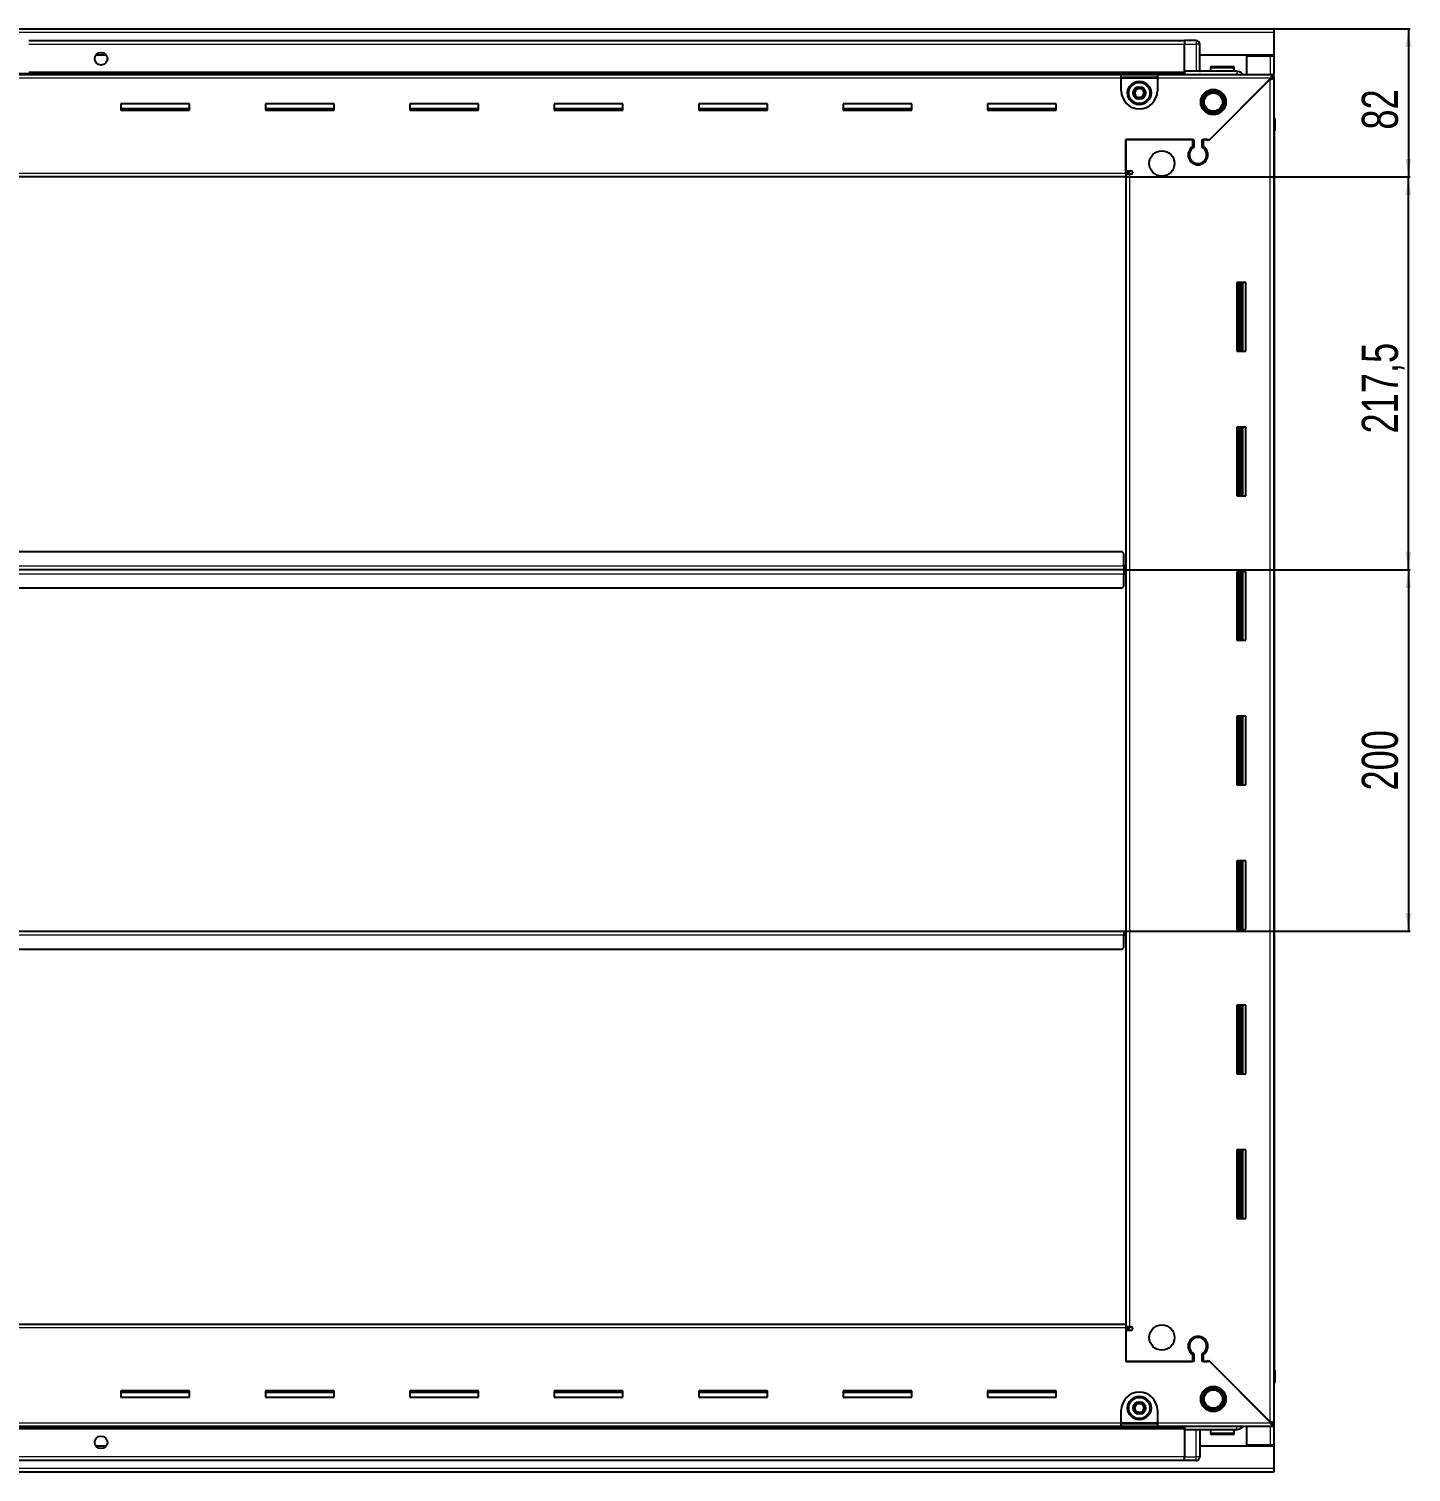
# Model space of a CAD drawing. Header units: millimetres. Extents: x 1256 to 5698, y -166 to 2008.
# Drawn here: x 4933 to 5698, y 1048 to 1847 of the extents above; entities that cross this region are included whole.
import ezdxf

# ---------------------------------------------------------------- set-up
doc = ezdxf.new("R2010")
doc.units = ezdxf.units.MM
doc.layers.add('FORMAT', color=7, linetype='Continuous')
doc.styles.add('SLDTEXTSTYLE0', font='TXT', dxfattribs={"width": 0.75})
doc.dimstyles.new('SLDDIMSTYLE0', dxfattribs={"dimtxt": 20, "dimasz": 10, "dimexe": 0, "dimexo": 0.0625, "dimgap": 5, "dimtad": 2, "dimdec": 1, "dimrnd": 1e-09, "dimzin": 12, "dimdsep": 46, "dimtxsty": 'SLDTEXTSTYLE0', "dimsah": 1, "dimcen": 0.09, "dimadec": 0, "dimazin": 3, "dimtfac": 1, "dimtofl": 0, "dimtmove": 0, "dimatfit": 3, "dimfxl": 0, "dimfrac": 2, "dimtolj": 1, "dimtzin": 12, "dimarcsym": 0})

# ---------------------------------------------------------------- blocks, each defined once
blk = doc.blocks.new('_D_6')
at = {"layer": 'FORMAT'}
for p, q in [((5622.18, 1846.6), (5697.67, 1846.6)), ((5696.67, 1846.6), (5696.67, 1764.6)), ((5540.18, 1764.6), (5697.67, 1764.6))]:
    blk.add_line(p, q, dxfattribs=at)
for points in [[(5696.67, 1846.6), (5695.14, 1836.6), (5698.21, 1836.6)], [(5696.67, 1764.6), (5698.21, 1774.6), (5695.14, 1774.6)]]:
    blk.add_solid(points, dxfattribs=at)
at = {"layer": 'FORMAT', "insert": (5670.89, 1790.83), "char_height": 20, "attachment_point": 1, "rotation": 90, "style": 'SLDTEXTSTYLE0'}
blk.add_mtext('82', dxfattribs=at)
blk = doc.blocks.new('_D_7')
at = {"layer": 'FORMAT'}
for p, q in [((5540.18, 1764.6), (5697.67, 1764.6)), ((5696.67, 1547.1), (5696.67, 1764.6)), ((5539.18, 1547.1), (5697.67, 1547.1))]:
    blk.add_line(p, q, dxfattribs=at)
for points in [[(5696.67, 1764.6), (5695.14, 1754.6), (5698.21, 1754.6)], [(5696.67, 1547.1), (5698.21, 1557.1), (5695.14, 1557.1)]]:
    blk.add_solid(points, dxfattribs=at)
at = {"layer": 'FORMAT', "insert": (5670.89, 1622.6), "char_height": 20, "attachment_point": 1, "rotation": 90, "style": 'SLDTEXTSTYLE0'}
blk.add_mtext('217,5', dxfattribs=at)
blk = doc.blocks.new('_D_8')
at = {"layer": 'FORMAT'}
for p, q in [((5539.18, 1547.1), (5697.67, 1547.1)), ((5696.67, 1547.1), (5696.67, 1347.1)), ((5539.18, 1347.1), (5697.67, 1347.1))]:
    blk.add_line(p, q, dxfattribs=at)
for points in [[(5696.67, 1547.1), (5695.14, 1537.1), (5698.21, 1537.1)], [(5696.67, 1347.1), (5698.21, 1357.1), (5695.14, 1357.1)]]:
    blk.add_solid(points, dxfattribs=at)
at = {"layer": 'FORMAT', "insert": (5670.89, 1424.94), "char_height": 20, "attachment_point": 1, "rotation": 90, "style": 'SLDTEXTSTYLE0'}
blk.add_mtext('200', dxfattribs=at)

msp = doc.modelspace()

# ---------------------------------------------------------------- linework, layer by layer
at = {"color": 7, "linetype": 'Continuous', "lineweight": 25}
for p, q in [((4223.17, 1846.6), (5622.17, 1846.6)), ((5622.17, 1846.6), (5622.17, 1844.5)), ((5572.67, 1839.95), (4932.67, 1839.95)), ((5572.67, 1840.1), (5572.67, 1840.1)), ((5579.17, 1840.1), (5572.67, 1840.1)), ((5579.17, 1840.1), (5572.67, 1840.1)), ((5572.67, 1840.1), (5572.67, 1838.1)), ((5572.67, 1823.1), (5572.67, 1838.1)), ((5581.17, 1838.1), (5581.17, 1838.1)), ((5581.17, 1823.1), (5581.17, 1838.1)), ((5622.17, 1844.5), (5622.17, 1832.1)), ((4975.55, 1832.1), (4969.8, 1832.1)), ((5622.17, 1832.1), (5581.17, 1832.1)), ((5607.17, 1821.35), (5607.17, 1831.6)), ((5607.17, 1831.6), (5620.07, 1831.6)), ((5620.07, 1831.6), (5622.17, 1831.6)), ((5620.67, 1831.6), (5620.67, 1832.1)), ((5622.17, 1831.6), (5622.17, 1832.1)), ((5622.17, 1831.6), (5622.17, 1821.35)), ((4272.67, 1821.95), (5572.67, 1821.95)), ((5572.67, 1823.1), (5572.67, 1822.6)), ((5601.67, 1823.1), (5572.67, 1823.1)), ((5572.67, 1823.07), (5572.75, 1821.35)), ((5587.17, 1825), (5587.17, 1823.1)), ((5587.97, 1825.8), (5599.37, 1825.8)), ((5600.17, 1823.1), (5600.17, 1825)), ((4307.67, 1821.35), (5537.67, 1821.35)), ((5537.67, 1819.25), (5537.67, 1821.35)), ((5537.67, 1821.35), (5557.67, 1821.35)), ((5537.67, 1819.85), (5557.67, 1819.85)), ((5537.67, 1812.35), (5537.67, 1819.25)), ((5557.67, 1821.35), (5557.67, 1819.25)), ((5557.67, 1821.35), (5621.17, 1821.35)), ((5557.67, 1819.25), (5557.67, 1812.35)), ((5620.07, 1818.75), (5585.97, 1784.65)), ((5586.67, 1785.35), (5620.57, 1819.25)), ((5620.67, 1819.35), (5622.17, 1819.35)), ((5621.17, 1819.85), (5621.17, 1821.35)), ((5621.17, 1821.35), (5622.17, 1821.35)), ((5621.17, 1819.85), (5622.17, 1819.85)), ((5622.17, 1819.85), (5622.17, 1821.35)), ((5622.17, 1819.85), (5622.17, 1819.35)), ((5622.17, 1819.35), (5622.17, 1074.85)), ((5021.67, 1805.1), (4983.67, 1805.1)), ((4983.67, 1805.1), (4983.67, 1801.6)), ((5021.67, 1802.35), (4983.67, 1802.35)), ((4983.67, 1801.6), (5021.67, 1801.6)), ((5021.67, 1801.6), (5021.67, 1805.1)), ((5101.67, 1805.1), (5063.67, 1805.1)), ((5063.67, 1805.1), (5063.67, 1801.6)), ((5101.67, 1802.35), (5063.67, 1802.35)), ((5063.67, 1801.6), (5101.67, 1801.6)), ((5101.67, 1801.6), (5101.67, 1805.1)), ((5181.67, 1805.1), (5143.67, 1805.1)), ((5143.67, 1805.1), (5143.67, 1801.6)), ((5181.67, 1802.35), (5143.67, 1802.35)), ((5143.67, 1801.6), (5181.67, 1801.6)), ((5181.67, 1801.6), (5181.67, 1805.1)), ((5261.67, 1805.1), (5223.67, 1805.1)), ((5223.67, 1805.1), (5223.67, 1801.6)), ((5261.67, 1802.35), (5223.67, 1802.35)), ((5223.67, 1801.6), (5261.67, 1801.6)), ((5261.67, 1801.6), (5261.67, 1805.1)), ((5341.67, 1805.1), (5303.67, 1805.1)), ((5303.67, 1805.1), (5303.67, 1801.6)), ((5341.67, 1802.35), (5303.67, 1802.35)), ((5303.67, 1801.6), (5341.67, 1801.6)), ((5341.67, 1801.6), (5341.67, 1805.1)), ((5421.67, 1805.1), (5383.67, 1805.1)), ((5383.67, 1805.1), (5383.67, 1801.6)), ((5421.67, 1802.35), (5383.67, 1802.35)), ((5383.67, 1801.6), (5421.67, 1801.6)), ((5421.67, 1801.6), (5421.67, 1805.1)), ((5501.67, 1805.1), (5463.67, 1805.1)), ((5463.67, 1805.1), (5463.67, 1801.6)), ((5501.67, 1802.35), (5463.67, 1802.35)), ((5463.67, 1801.6), (5501.67, 1801.6)), ((5501.67, 1801.6), (5501.67, 1805.1)), ((5622.17, 1797.93), (5622.17, 1797.93)), ((5622.17, 1790.1), (5622.67, 1790.1)), ((5622.52, 1104.1), (5622.52, 1790.1)), ((5622.67, 1796.6), (5622.67, 1790.1)), ((5622.67, 1790.1), (5622.67, 1796.6)), ((5622.67, 1790.1), (5622.67, 1790.1)), ((5622.67, 1790.1), (5622.67, 1790.1)), ((5540.17, 1785.35), (5577.87, 1785.35)), ((5540.17, 1766.7), (5540.17, 1785.35)), ((5540.17, 1785.35), (5540.17, 1768.1)), ((5577.17, 1785.35), (5540.17, 1785.35)), ((5577.17, 1785.35), (5577.17, 1781.46)), ((5577.87, 1785.35), (5577.87, 1781.07)), ((5582.47, 1785.35), (5586.67, 1785.35)), ((5582.47, 1781.07), (5582.47, 1785.35)), ((5585.27, 1785.35), (5583.17, 1785.35)), ((5583.17, 1781.46), (5583.17, 1785.35)), ((5585.97, 1784.65), (5585.27, 1785.35)), ((5540.17, 1768.1), (5543.02, 1768.1)), ((5542.17, 1767.1), (5540.17, 1767.1)), ((5540.17, 1766.7), (5540.17, 1764.6)), ((5540.17, 1766.1), (5542.27, 1766.1)), ((5542.17, 1766.1), (5542.17, 1767.1)), ((5543.02, 1766.1), (5542.27, 1766.1)), ((5582.17, 1772.49), (5582.17, 1771.73)), ((5540.17, 1764.6), (4305.17, 1764.6)), ((5540.17, 1764.6), (5540.17, 1129.6)), ((5601.67, 1706.1), (5601.67, 1668.1)), ((5606.67, 1706.1), (5601.67, 1706.1)), ((5602.7, 1706.1), (5602.7, 1668.1)), ((5602.73, 1706.1), (5602.73, 1668.1)), ((5604.52, 1706.1), (5604.52, 1668.1)), ((5606.67, 1668.1), (5606.67, 1706.1)), ((5601.67, 1668.1), (5606.67, 1668.1)), ((5601.67, 1626.1), (5601.67, 1588.1)), ((5606.67, 1626.1), (5601.67, 1626.1)), ((5602.7, 1626.1), (5602.7, 1588.1)), ((5602.73, 1626.1), (5602.73, 1588.1)), ((5604.52, 1626.1), (5604.52, 1588.1)), ((5606.67, 1588.1), (5606.67, 1626.1)), ((5601.67, 1588.1), (5606.67, 1588.1)), ((5538.17, 1557.1), (4307.17, 1557.1)), ((5539.17, 1556.1), (5538.17, 1557.1)), ((5539.17, 1549.2), (5539.17, 1556.1)), ((5539.17, 1547.1), (4306.17, 1547.1)), ((5539.42, 1549.95), (5539.17, 1549.95)), ((5539.17, 1549.2), (5539.17, 1547.1)), ((5539.17, 1547.1), (5539.17, 1545)), ((5539.17, 1538.1), (5539.17, 1545)), ((5539.17, 1544.25), (5539.42, 1544.25)), ((5539.42, 1547.1), (5539.42, 1549.95)), ((5539.42, 1544.25), (5539.42, 1547.1)), ((5540.17, 1547.1), (5539.42, 1547.1)), ((5601.67, 1546.1), (5601.67, 1508.1)), ((5606.67, 1546.1), (5601.67, 1546.1)), ((5602.7, 1546.1), (5602.7, 1508.1)), ((5602.73, 1546.1), (5602.73, 1508.1)), ((5604.52, 1546.1), (5604.52, 1508.1)), ((5606.67, 1508.1), (5606.67, 1546.1)), ((4307.17, 1537.1), (5538.17, 1537.1)), ((5538.17, 1537.1), (5539.17, 1538.1)), ((5601.67, 1508.1), (5606.67, 1508.1)), ((5601.67, 1466.1), (5601.67, 1428.1)), ((5606.67, 1466.1), (5601.67, 1466.1)), ((5602.7, 1466.1), (5602.7, 1428.1)), ((5602.73, 1466.1), (5602.73, 1428.1)), ((5604.52, 1466.1), (5604.52, 1428.1)), ((5606.67, 1428.1), (5606.67, 1466.1)), ((5601.67, 1428.1), (5606.67, 1428.1)), ((5601.67, 1386.1), (5601.67, 1348.1)), ((5606.67, 1386.1), (5601.67, 1386.1)), ((5602.7, 1386.1), (5602.7, 1348.1)), ((5602.73, 1386.1), (5602.73, 1348.1)), ((5604.52, 1386.1), (5604.52, 1348.1)), ((5606.67, 1348.1), (5606.67, 1386.1)), ((4306.17, 1347.1), (5539.17, 1347.1)), ((5539.17, 1347.1), (5539.17, 1345)), ((5539.17, 1338.1), (5539.17, 1345)), ((5539.17, 1344.25), (5539.42, 1344.25)), ((5539.42, 1344.25), (5539.42, 1347.1)), ((5539.42, 1347.1), (5540.17, 1347.1)), ((5601.67, 1348.1), (5606.67, 1348.1)), ((4307.17, 1337.1), (5538.17, 1337.1)), ((5538.17, 1337.1), (5539.17, 1338.1)), ((5601.67, 1306.1), (5601.67, 1268.1)), ((5606.67, 1306.1), (5601.67, 1306.1)), ((5602.7, 1306.1), (5602.7, 1268.1)), ((5602.73, 1306.1), (5602.73, 1268.1)), ((5604.52, 1306.1), (5604.52, 1268.1)), ((5606.67, 1268.1), (5606.67, 1306.1)), ((5601.67, 1268.1), (5606.67, 1268.1)), ((5601.67, 1226.1), (5601.67, 1188.1)), ((5606.67, 1226.1), (5601.67, 1226.1)), ((5602.7, 1226.1), (5602.7, 1188.1)), ((5602.73, 1226.1), (5602.73, 1188.1)), ((5604.52, 1226.1), (5604.52, 1188.1)), ((5606.67, 1188.1), (5606.67, 1226.1)), ((5601.67, 1188.1), (5606.67, 1188.1)), ((4305.17, 1129.6), (5540.17, 1129.6)), ((5540.17, 1129.6), (5540.17, 1127.5)), ((5542.27, 1128.1), (5540.17, 1128.1)), ((5540.17, 1127.5), (5540.17, 1108.85)), ((5540.17, 1127.1), (5542.17, 1127.1)), ((5542.17, 1127.1), (5542.17, 1128.1)), ((5542.27, 1128.1), (5543.02, 1128.1)), ((5540.17, 1126.1), (5540.17, 1108.85)), ((5543.02, 1126.1), (5540.17, 1126.1)), ((5582.17, 1122.48), (5582.17, 1121.72)), ((5577.17, 1112.74), (5577.17, 1108.85)), ((5577.87, 1113.14), (5577.87, 1108.85)), ((5582.47, 1108.85), (5582.47, 1113.14)), ((5583.17, 1108.85), (5583.17, 1112.74)), ((5577.87, 1108.85), (5540.17, 1108.85)), ((5540.17, 1108.85), (5577.17, 1108.85)), ((5586.67, 1108.85), (5582.47, 1108.85)), ((5583.17, 1108.85), (5585.27, 1108.85)), ((5585.27, 1108.85), (5585.97, 1109.55)), ((5585.97, 1109.55), (5620.07, 1075.45)), ((5620.57, 1074.95), (5586.67, 1108.85)), ((5622.17, 1104.1), (5622.67, 1104.1)), ((5622.67, 1104.1), (5622.67, 1104.1)), ((5622.67, 1097.6), (5622.67, 1104.1)), ((5622.67, 1104.1), (5622.67, 1097.6)), ((5021.67, 1092.6), (4983.67, 1092.6)), ((4983.67, 1092.6), (4983.67, 1089.1)), ((4983.67, 1091.85), (5021.67, 1091.85)), ((4983.67, 1089.1), (5021.67, 1089.1)), ((5021.67, 1089.1), (5021.67, 1092.6)), ((5101.67, 1092.6), (5063.67, 1092.6)), ((5063.67, 1092.6), (5063.67, 1089.1)), ((5063.67, 1091.85), (5101.67, 1091.85)), ((5063.67, 1089.1), (5101.67, 1089.1)), ((5101.67, 1089.1), (5101.67, 1092.6)), ((5181.67, 1092.6), (5143.67, 1092.6)), ((5143.67, 1092.6), (5143.67, 1089.1)), ((5143.67, 1091.85), (5181.67, 1091.85)), ((5143.67, 1089.1), (5181.67, 1089.1)), ((5181.67, 1089.1), (5181.67, 1092.6)), ((5261.67, 1092.6), (5223.67, 1092.6)), ((5223.67, 1092.6), (5223.67, 1089.1)), ((5223.67, 1091.85), (5261.67, 1091.85)), ((5223.67, 1089.1), (5261.67, 1089.1)), ((5261.67, 1089.1), (5261.67, 1092.6)), ((5341.67, 1092.6), (5303.67, 1092.6)), ((5303.67, 1092.6), (5303.67, 1089.1)), ((5303.67, 1091.85), (5341.67, 1091.85)), ((5303.67, 1089.1), (5341.67, 1089.1)), ((5341.67, 1089.1), (5341.67, 1092.6)), ((5421.67, 1092.6), (5383.67, 1092.6)), ((5383.67, 1092.6), (5383.67, 1089.1)), ((5383.67, 1091.85), (5421.67, 1091.85)), ((5383.67, 1089.1), (5421.67, 1089.1)), ((5421.67, 1089.1), (5421.67, 1092.6)), ((5501.67, 1092.6), (5463.67, 1092.6)), ((5463.67, 1092.6), (5463.67, 1089.1)), ((5463.67, 1091.85), (5501.67, 1091.85)), ((5463.67, 1089.1), (5501.67, 1089.1)), ((5501.67, 1089.1), (5501.67, 1092.6)), ((5537.67, 1074.95), (5537.67, 1081.85)), ((5557.67, 1081.85), (5557.67, 1074.95)), ((5572.67, 1072.25), (4272.67, 1072.25)), ((5537.67, 1072.85), (4307.67, 1072.85)), ((5537.67, 1072.85), (5537.67, 1074.95)), ((5557.67, 1074.35), (5537.67, 1074.35)), ((5557.67, 1072.85), (5537.67, 1072.85)), ((5557.67, 1074.95), (5557.67, 1072.85)), ((5621.17, 1072.85), (5557.67, 1072.85)), ((5572.75, 1072.85), (5572.67, 1071.14)), ((5572.67, 1071.1), (5572.67, 1071.6)), ((5601.67, 1071.1), (5572.67, 1071.1)), ((5572.67, 1071.1), (5572.67, 1056.1)), ((5581.17, 1071.1), (5581.17, 1056.1)), ((5587.17, 1071.1), (5587.17, 1069.2)), ((5600.17, 1069.2), (5600.17, 1071.1)), ((5607.17, 1062.6), (5607.17, 1072.85)), ((5620.67, 1074.85), (5622.17, 1074.85)), ((5621.17, 1074.35), (5621.17, 1072.85)), ((5622.17, 1074.35), (5621.17, 1074.35)), ((5622.17, 1072.85), (5621.17, 1072.85)), ((5622.17, 1074.85), (5622.17, 1074.35)), ((5622.17, 1074.35), (5622.17, 1072.85)), ((5622.17, 1072.85), (5622.17, 1062.6)), ((5594.97, 1068.4), (5587.97, 1068.4)), ((5599.37, 1068.4), (5594.97, 1068.4)), ((4969.8, 1062.1), (4975.55, 1062.1)), ((5572.67, 1054.1), (5572.67, 1056.1)), ((5581.17, 1062.1), (5622.17, 1062.1)), ((5620.07, 1062.6), (5607.17, 1062.6)), ((5622.17, 1062.6), (5620.07, 1062.6)), ((5620.67, 1062.1), (5620.67, 1062.6)), ((5622.17, 1062.1), (5622.17, 1062.6)), ((5622.17, 1062.1), (5622.17, 1049.7)), ((5622.17, 1047.6), (4223.17, 1047.6)), ((4272.67, 1054.25), (5572.67, 1054.25)), ((5579.17, 1054.1), (5572.67, 1054.1)), ((5572.67, 1054.1), (5572.67, 1054.1)), ((5572.67, 1054.1), (5572.67, 1054.1)), ((5579.17, 1054.1), (5572.67, 1054.1)), ((5580.5, 1054.6), (5580.5, 1054.6)), ((5622.17, 1049.7), (5622.17, 1047.6))]:
    msp.add_line(p, q, dxfattribs=at)
at = {"color": 8, "linetype": 'Continuous', "lineweight": 18}
for p, q in [((5622.17, 1844.5), (4223.17, 1844.5)), ((5572.67, 1837.95), (4932.67, 1837.95)), ((5572.67, 1838.1), (5579.17, 1838.1)), ((5579.17, 1840.1), (5579.17, 1838.1)), ((5581.17, 1838.1), (5579.17, 1838.1)), ((5579.17, 1838.1), (5579.17, 1823.1)), ((5620.07, 1832.1), (5620.07, 1831.6)), ((5620.07, 1831.6), (5620.07, 1821.35)), ((5572.67, 1822.6), (4932.67, 1822.6)), ((5587.17, 1825), (5600.17, 1825)), ((5572.67, 1821.37), (4272.67, 1821.37)), ((5537.67, 1819.25), (4307.67, 1819.25)), ((5537.67, 1819.25), (5557.67, 1819.25)), ((5620.57, 1819.25), (5557.67, 1819.25)), ((5620.07, 1075.45), (5620.07, 1818.75)), ((5622.17, 1796.6), (5622.67, 1796.6)), ((4305.17, 1766.7), (5540.17, 1766.7)), ((5542.27, 1766.1), (5542.27, 1128.1)), ((5603.94, 1668.1), (5603.94, 1706.1)), ((5605.17, 1668.1), (5605.17, 1706.1)), ((5603.94, 1588.1), (5603.94, 1626.1)), ((5605.17, 1588.1), (5605.17, 1626.1)), ((5539.17, 1549.2), (4306.17, 1549.2)), ((4306.17, 1545), (5539.17, 1545)), ((5603.94, 1508.1), (5603.94, 1546.1)), ((5605.17, 1508.1), (5605.17, 1546.1)), ((5603.94, 1428.1), (5603.94, 1466.1)), ((5605.17, 1428.1), (5605.17, 1466.1)), ((5603.94, 1348.1), (5603.94, 1386.1)), ((5605.17, 1348.1), (5605.17, 1386.1)), ((4306.17, 1345), (5539.17, 1345)), ((5603.94, 1268.1), (5603.94, 1306.1)), ((5605.17, 1268.1), (5605.17, 1306.1)), ((5603.94, 1188.1), (5603.94, 1226.1)), ((5605.17, 1188.1), (5605.17, 1226.1)), ((5540.17, 1127.5), (4305.17, 1127.5)), ((5622.17, 1097.6), (5622.67, 1097.6)), ((4272.67, 1072.84), (5572.67, 1072.84)), ((4272.67, 1071.6), (5572.67, 1071.6)), ((4307.67, 1074.95), (5537.67, 1074.95)), ((5557.67, 1074.95), (5537.67, 1074.95)), ((5557.67, 1074.95), (5620.57, 1074.95)), ((5579.17, 1056.1), (5579.17, 1071.1)), ((5620.07, 1072.85), (5620.07, 1062.6)), ((5595.15, 1069.2), (5587.17, 1069.2)), ((5600.17, 1069.2), (5595.15, 1069.2)), ((4272.67, 1056.25), (5572.67, 1056.25)), ((5572.67, 1056.1), (5579.17, 1056.1)), ((5581.17, 1056.1), (5579.17, 1056.1)), ((5579.17, 1054.1), (5579.17, 1056.1)), ((5620.07, 1062.6), (5620.07, 1062.1)), ((5622.17, 1049.7), (4223.17, 1049.7))]:
    msp.add_line(p, q, dxfattribs=at)
at = {"color": 7, "linetype": 'Continuous', "lineweight": 25}
for centre, radius in [((4972.67, 1830.1), 3.5), ((5547.67, 1811.1), 6.5), ((5547.67, 1811.1), 3.46), ((5588.67, 1806.1), 7), ((5588.67, 1806.1), 6.02), ((5588.67, 1806.1), 5.1), ((5560.17, 1772.1), 7), ((5560.17, 1122.1), 7), ((5588.67, 1088.1), 7), ((5547.67, 1083.1), 6.5), ((5588.67, 1088.1), 6.03), ((5588.67, 1088.1), 5.1), ((5547.67, 1083.1), 3.46), ((4972.67, 1064.1), 3.5)]:
    msp.add_circle(centre, radius, dxfattribs=at)
at = {"color": 8, "linetype": 'Continuous', "lineweight": 18}
for centre in [(5547.67, 1811.1), (5547.67, 1083.1)]:
    msp.add_circle(centre, 5.7, dxfattribs=at)
at = {"color": 7, "linetype": 'Continuous', "lineweight": 25}
for centre, radius, start, end in [((5579.17, 1838.1), 2, 0, 90), ((5579.17, 1838.1), 2, 0, 90), ((5581.37, 1823.3), 0.2, 180, 270), ((5587.97, 1825), 0.8, 90, 180), ((5599.37, 1825), 0.8, 0, 90), ((5547.67, 1812.35), 10, 180, 270), ((5547.67, 1811.1), 2.5, 160.11158, 220.11158), ((5547.67, 1811.1), 2.5, 100.11158, 160.11158), ((5547.67, 1811.1), 2.5, 220.11158, 280.11158), ((5547.67, 1811.1), 2.5, 40.11158, 100.11158), ((5547.67, 1812.35), 10, 270, 0), ((5547.67, 1811.1), 2.5, 280.11158, 340.11158), ((5547.67, 1811.1), 2.5, 340.11158, 40.11158), ((5620.67, 1796.6), 2, 0, 41.40962), ((5580.17, 1776.85), 5.5, 123.05573, 56.94427), ((5580.17, 1776.85), 4.8, 118.63099, 61.36901), ((5543.02, 1767.1), 1, 270, 90), ((5543.02, 1127.1), 1, 270, 90), ((5580.17, 1117.35), 5.5, 303.05573, 236.94427), ((5580.17, 1117.35), 4.8, 298.63099, 241.36901), ((5620.67, 1097.6), 2, 318.57492, 360), ((5620.67, 1097.6), 2, 318.59038, 0), ((5547.67, 1081.85), 10, 90, 180), ((5547.67, 1081.85), 10, 0, 90), ((5547.67, 1083.1), 2.5, 147.04236, 207.04236), ((5547.67, 1083.1), 2.5, 207.04236, 267.04236), ((5547.67, 1083.1), 2.5, 87.04236, 147.04236), ((5547.67, 1083.1), 2.5, 267.04236, 327.04236), ((5547.67, 1083.1), 2.5, 27.04236, 87.04236), ((5547.67, 1083.1), 2.5, 327.04236, 27.04236), ((5581.37, 1070.9), 0.2, 90, 180), ((5587.97, 1069.2), 0.8, 180, 270), ((5599.37, 1069.2), 0.8, 270, 0), ((5579.17, 1056.1), 2, 270, 0), ((5579.17, 1056.1), 2, 270, 288.58003), ((5579.17, 1056.1), 2, 303.94202, 311.40962)]:
    msp.add_arc(centre, radius, start, end, dxfattribs=at)
for points, knots in [([(5572.67, 1823.1), (5572.67, 1823.07), (5572.67, 1822.99), (5572.67, 1822.37), (5572.67, 1821.79), (5572.67, 1821.4), (5572.67, 1821.37)], [0, 0, 0, 0, 0.324279, 0.648558, 0.972836, 1, 1, 1, 1]), ([(5604.89, 1821.35), (5604.77, 1821.55), (5604.38, 1822.2), (5603.23, 1822.91), (5602.19, 1823.04), (5601.67, 1823.1)], [0, 0, 0, 0, 0.1822499, 0.5911249, 1, 1, 1, 1]), ([(5545.81, 1813.31), (5546.32, 1813.4), (5547.27, 1813.57), (5548.22, 1813.74), (5548.66, 1813.82)], [0, 0, 0, 0, 0.534686, 1, 1, 1, 1]), ([(5548.66, 1813.82), (5548.99, 1813.42), (5549.61, 1812.69), (5550.23, 1811.95), (5550.52, 1811.61)], [0, 0, 0, 0, 0.534686, 1, 1, 1, 1]), ([(5620.07, 1818.75), (5620.33, 1818.8), (5620.82, 1818.89), (5621.46, 1819.02), (5621.93, 1819.15), (5622.15, 1819.27), (5622.17, 1819.33), (5622.17, 1819.35)], [0, 0, 0, 0, 0.230255, 0.448522, 0.666786, 0.88505, 1, 1, 1, 1]), ([(5621.17, 1821.35), (5621.13, 1821.33), (5621.04, 1821.28), (5620.9, 1820.88), (5620.77, 1820.32), (5620.66, 1819.75), (5620.6, 1819.38), (5620.57, 1819.25)], [0, 0, 0, 0, 0.2302553, 0.4485219, 0.6667858, 0.8850496, 1, 1, 1, 1]), ([(5544.83, 1810.6), (5544.87, 1810.72), (5545.08, 1811.28), (5545.42, 1812.21), (5545.7, 1812.99), (5545.81, 1813.31)], [0, 0, 0, 0, 0.133125, 0.637099, 1, 1, 1, 1]), ([(5546.69, 1808.39), (5546.36, 1808.78), (5545.74, 1809.52), (5545.12, 1810.26), (5544.83, 1810.6)], [0, 0, 0, 0, 0.5346859, 1, 1, 1, 1]), ([(5549.53, 1808.9), (5549.03, 1808.81), (5548.08, 1808.64), (5547.13, 1808.47), (5546.69, 1808.39)], [0, 0, 0, 0, 0.534686, 1, 1, 1, 1]), ([(5550.52, 1811.61), (5550.4, 1811.29), (5550.12, 1810.51), (5549.78, 1809.58), (5549.58, 1809.01), (5549.53, 1808.9)], [0, 0, 0, 0, 0.362901, 0.866875, 1, 1, 1, 1]), ([(5544.79, 1083.25), (5545.07, 1083.69), (5545.6, 1084.5), (5546.12, 1085.3), (5546.36, 1085.68)], [0, 0, 0, 0, 0.534686, 1, 1, 1, 1]), ([(5546.1, 1080.68), (5545.87, 1081.14), (5545.43, 1082), (5544.99, 1082.86), (5544.79, 1083.25)], [0, 0, 0, 0, 0.534686, 1, 1, 1, 1]), ([(5548.99, 1080.53), (5548.64, 1080.55), (5547.82, 1080.59), (5546.83, 1080.64), (5546.23, 1080.68), (5546.1, 1080.68)], [0, 0, 0, 0, 0.362901, 0.866875, 1, 1, 1, 1]), ([(5546.36, 1085.68), (5546.49, 1085.67), (5547.08, 1085.64), (5548.08, 1085.59), (5548.9, 1085.54), (5549.24, 1085.53)], [0, 0, 0, 0, 0.133125, 0.637099, 1, 1, 1, 1]), ([(5550.56, 1082.96), (5550.28, 1082.52), (5549.75, 1081.71), (5549.23, 1080.91), (5548.99, 1080.53)], [0, 0, 0, 0, 0.534686, 1, 1, 1, 1]), ([(5549.24, 1085.53), (5549.48, 1085.07), (5549.92, 1084.21), (5550.35, 1083.35), (5550.56, 1082.96)], [0, 0, 0, 0, 0.5346859, 1, 1, 1, 1]), ([(5572.67, 1071.1), (5572.67, 1071.14), (5572.67, 1071.22), (5572.67, 1071.84), (5572.67, 1072.41), (5572.67, 1072.81), (5572.67, 1072.84)], [0, 0, 0, 0, 0.3242788, 0.6485576, 0.9728365, 1, 1, 1, 1]), ([(5604.89, 1072.85), (5604.77, 1072.65), (5604.38, 1072.01), (5603.23, 1071.3), (5602.19, 1071.17), (5601.67, 1071.1)], [0, 0, 0, 0, 0.18225, 0.591125, 1, 1, 1, 1]), ([(5622.17, 1074.85), (5622.15, 1074.9), (5622.1, 1074.99), (5621.7, 1075.12), (5621.14, 1075.25), (5620.56, 1075.37), (5620.2, 1075.43), (5620.07, 1075.45)], [0, 0, 0, 0, 0.230255, 0.448522, 0.666786, 0.88505, 1, 1, 1, 1]), ([(5620.57, 1074.95), (5620.62, 1074.7), (5620.71, 1074.21), (5620.84, 1073.57), (5620.97, 1073.1), (5621.08, 1072.88), (5621.15, 1072.86), (5621.17, 1072.85)], [0, 0, 0, 0, 0.230255, 0.448522, 0.666786, 0.88505, 1, 1, 1, 1])]:
    msp.add_open_spline(points, degree=3, knots=knots, dxfattribs=at)
at = {"color": 8, "linetype": 'Continuous', "lineweight": 18}
for points, knots in [([(5601.67, 1823.1), (5601.67, 1823.06), (5601.67, 1822.99), (5601.67, 1822.55), (5601.67, 1822.09), (5601.67, 1821.68), (5601.67, 1821.41), (5601.67, 1821.35)], [0, 0, 0, 0, 0.359753, 0.553414, 0.751185, 0.948956, 1, 1, 1, 1]), ([(5601.67, 1071.1), (5601.67, 1071.15), (5601.67, 1071.22), (5601.67, 1071.66), (5601.67, 1072.11), (5601.67, 1072.53), (5601.67, 1072.8), (5601.67, 1072.85)], [0, 0, 0, 0, 0.3597529, 0.5534142, 0.7511852, 0.9489563, 1, 1, 1, 1])]:
    msp.add_open_spline(points, degree=3, knots=knots, dxfattribs=at)
at = {"color": 7, "linetype": 'Continuous', "lineweight": 25}
for points in [[(5620.07, 1818.75), (5620.15, 1818.8), (5620.31, 1818.9), (5620.51, 1819.05), (5620.65, 1819.2), (5620.66, 1819.3), (5620.67, 1819.35)], [(5621.17, 1819.85), (5621.12, 1819.85), (5621.02, 1819.83), (5620.87, 1819.69), (5620.72, 1819.49), (5620.62, 1819.33), (5620.57, 1819.25)], [(5620.67, 1074.85), (5620.66, 1074.9), (5620.65, 1075), (5620.51, 1075.15), (5620.31, 1075.3), (5620.15, 1075.4), (5620.07, 1075.45)], [(5620.57, 1074.95), (5620.62, 1074.88), (5620.72, 1074.72), (5620.87, 1074.52), (5621.02, 1074.38), (5621.12, 1074.36), (5621.17, 1074.35)]]:
    msp.add_open_spline(points, degree=3, dxfattribs=at)

# ---------------------------------------------------------------- dimensions: what is measured, and where the dimension line sits
at = {"layer": 'FORMAT'}
for base, p1, p2, picture, middle in [((5696.67, 1764.6), (5622.17, 1846.6), (5540.17, 1764.6), '_D_6', (5696.67, 1805.6)), ((5696.67, 1764.6), (5539.17, 1547.1), (5540.17, 1764.6), '_D_7', (5696.67, 1655.85)), ((5696.67, 1347.1), (5539.17, 1547.1), (5539.17, 1347.1), '_D_8', (5696.67, 1447.1))]:
    dim = msp.add_linear_dim(base=base, p1=p1, p2=p2, angle=90, dimstyle='SLDDIMSTYLE0', dxfattribs=at)
    dim.commit()
    dim.dimension.update_dxf_attribs({"geometry": picture, "text_midpoint": middle, "dimtype": 160})

doc.saveas('drawing.dxf')
